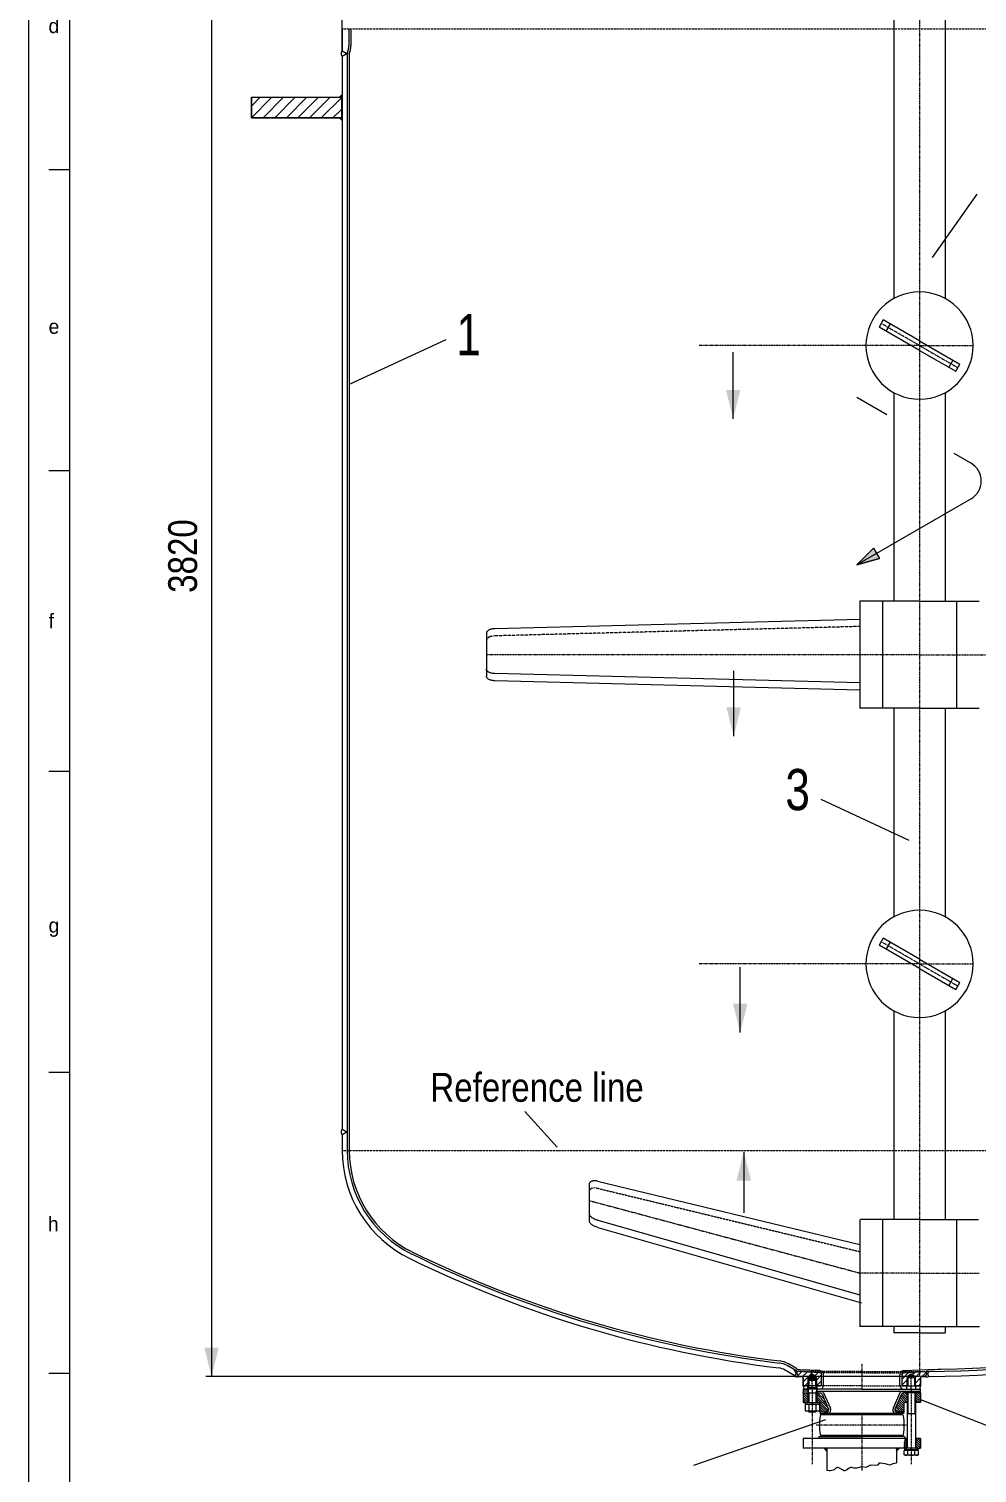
# Model space of a CAD drawing. Extents: x 77471 to 85881, y 26709 to 38599.
# Drawn here: x 77472 to 79771, y 32417 to 35921 of the extents above; entities that cross this region are included whole.
import ezdxf
from ezdxf.enums import TextEntityAlignment as Align

# ---------------------------------------------------------------- set-up
doc = ezdxf.new("R2010")
doc.units = 0
doc.header["$MEASUREMENT"] = 0
for name, pattern in [('DASHDOT', [1, 0.5, -0.25, 0, -0.25]), ('DASHED', [0.75, 0.5, -0.25]), ('DIVIDE', [1.25, 0.5, -0.25, 0, -0.25, 0, -0.25]), ('HIDDEN', [0.375, 0.25, -0.125])]:
    doc.linetypes.add(name, pattern=pattern)
for name, color, linetype in [('1', 7, 'CONTINUOUS'), ('10', 7, 'CONTINUOUS'), ('11', 7, 'CONTINUOUS'), ('15', 7, 'CONTINUOUS'), ('17', 7, 'CONTINUOUS'), ('20', 7, 'CONTINUOUS'), ('50', 7, 'CONTINUOUS'), ('6', 7, 'CONTINUOUS')]:
    doc.layers.add(name, color=color, linetype=linetype)
doc.styles.get("Standard").update_dxf_attribs({"font": 'txt', "height": 0.2})

# ---------------------------------------------------------------- blocks, each defined once
blk = doc.blocks.new('KNAH')
at = {"layer": '6', "color": 253, "linetype": 'Continuous'}
for p, q in [((0, 0), (0, 3.5)), ((0, 3.5), (3.5, 0)), ((3.5, 0), (0, 0))]:
    blk.add_line(p, q, dxfattribs=at)

msp = doc.modelspace()

# ---------------------------------------------------------------- linework, layer by layer
at = {"layer": '1', "color": 253, "linetype": 'Continuous'}
for p, q in [((77570.8, 35579), (77520.8, 35579)), ((77570.8, 34849), (77520.8, 34849)), ((77570.8, 34119), (77520.8, 34119)), ((77570.8, 33389), (77520.8, 33389)), ((77570.8, 32659), (77520.8, 32659))]:
    msp.add_line(p, q, dxfattribs=at)
msp.add_lwpolyline([(77570.8, 26809), (85780.8, 26809), (85780.8, 38499), (77570.8, 38499), (77570.8, 26809)], dxfattribs=at)
at = {"layer": '10', "color": 3, "linetype": 'Continuous'}
for p, q in [((78231.8, 35920.8), (78231.8, 35867.2)), ((78247.8, 35920.8), (78247.8, 35879.3)), ((78252.8, 35920.8), (78252.8, 35879.3)), ((78243.8, 35860.5), (78246.7, 35871.6)), ((78248.6, 35859.2), (78251.6, 35870.3)), ((78011.8, 35755), (78231.8, 35755)), ((78011.8, 35755), (78011.8, 35705)), ((78011.8, 35733.6), (78033.2, 35755)), ((78011.8, 35705.3), (78061.5, 35755)), ((78039.8, 35705), (78089.8, 35755)), ((78068.1, 35705), (78118.1, 35755)), ((78096.4, 35705), (78146.4, 35755)), ((78124.6, 35705), (78174.6, 35755)), ((78152.9, 35705), (78202.9, 35755)), ((78181.2, 35705), (78229.8, 35753.6)), ((78229.8, 35755), (78229.8, 35705)), ((78011.8, 35705), (78231.8, 35705)), ((78209.5, 35705), (78229.8, 35725.3)), ((78243.8, 33566.3), (78243.8, 33246.6)), ((78248.8, 33566.1), (78248.8, 33246.6)), ((78231.8, 33565.3), (78231.8, 33251.2)), ((78231.8, 33237.7), (78231.8, 33200.1)), ((78243.8, 33246.6), (78243.8, 33200.1)), ((78248.8, 33246.6), (78248.8, 33200.1)), ((79329.8, 32653.2), (79305.6, 32667.2)), ((79335.9, 32663.5), (79311.2, 32677.8)), ((79333.6, 32670.6), (79313.7, 32682.1)), ((79326.8, 32668.8), (79332.8, 32658.4)), ((79332.8, 32658.4), (79329.8, 32653.2)), ((79334.3, 32660.6), (79335.9, 32663.5)), ((79334.3, 32657.6), (79334.3, 32660.6)), ((79334.3, 32657.6), (79337.7, 32651.6)), ((79389.5, 32660.7), (79335.9, 32663.5)), ((79336.4, 32653.9), (79345.5, 32663)), ((79389.8, 32665.7), (79342.6, 32668)), ((79347.8, 32651.1), (79359, 32662.3)), ((79363.3, 32652.5), (79372.4, 32661.6)), ((79363.3, 32652.5), (79371.8, 32657.4)), ((79363.3, 32652.5), (79371.8, 32657.4)), ((79380.3, 32652.5), (79371.8, 32657.4)), ((79380.3, 32652.5), (79371.8, 32657.4)), ((79378.5, 32653.5), (79385.9, 32660.9)), ((79380.3, 32641.2), (79394.3, 32655.2)), ((79394.3, 32633.5), (79394.3, 32655.7)), ((79399.3, 32630.5), (79399.3, 32655.7)), ((79584.3, 32630.5), (79584.3, 32655.7)), ((79589.3, 32645.3), (79605.3, 32661.3)), ((79589.3, 32633.5), (79589.3, 32655.7)), ((79593.7, 32665.7), (79652.1, 32668.5)), ((79594, 32660.7), (79647.6, 32663.5)), ((79603.3, 32652.5), (79611.8, 32657.4)), ((79620.3, 32652.5), (79611.8, 32657.4)), ((79614.1, 32656), (79620.2, 32662.1)), ((79620.3, 32648), (79635.1, 32662.9)), ((79638, 32651.6), (79648.4, 32662)), ((79649.3, 32657.6), (79645.8, 32651.6)), ((79649.3, 32660.6), (79647.6, 32663.5)), ((79653, 32663.5), (79647.6, 32663.5)), ((79649.3, 32657.6), (79649.3, 32660.6)), ((79654.2, 32663.5), (79650.8, 32657.5)), ((79650.8, 32657.5), (79654.2, 32651.5)), ((79346.3, 32651.6), (79337.7, 32651.6)), ((79349.3, 32638.4), (79363.3, 32652.4)), ((79349.3, 32628.5), (79349.3, 32648.6)), ((79349.3, 32628.5), (79351.4, 32620.5)), ((79389.3, 32628.5), (79349.3, 32628.5)), ((79491.8, 32620.5), (79351.4, 32620.5)), ((79353.4, 32628.5), (79363.3, 32638.3)), ((79360.8, 32620.5), (79360.8, 32628.5)), ((79360.8, 32620.5), (79360.8, 32628.5)), ((79361.8, 32648.5), (79363.3, 32650)), ((79361.8, 32648.5), (79363.3, 32650)), ((79361.8, 32628.5), (79361.8, 32648.5)), ((79361.8, 32648.5), (79381.8, 32648.5)), ((79361.8, 32628.5), (79361.8, 32648.5)), ((79361.8, 32648.5), (79381.8, 32648.5)), ((79363.3, 32628.5), (79363.3, 32652.5)), ((79363.3, 32652.5), (79380.3, 32652.5)), ((79363.3, 32628.5), (79363.3, 32652.5)), ((79363.3, 32652.5), (79380.3, 32652.5)), ((79380.3, 32628.5), (79380.3, 32652.5)), ((79380.3, 32628.5), (79380.3, 32652.5)), ((79381.8, 32648.5), (79380.3, 32650)), ((79381.8, 32648.5), (79380.3, 32650)), ((79381.7, 32628.5), (79394.3, 32641)), ((79381.8, 32628.5), (79381.8, 32648.5)), ((79381.8, 32628.5), (79381.8, 32648.5)), ((79382.8, 32620.5), (79382.8, 32628.5)), ((79382.8, 32620.5), (79382.8, 32628.5)), ((79491.8, 32620.5), (79634.3, 32620.5)), ((79589.7, 32631.5), (79603.3, 32645.1)), ((79594.3, 32628.5), (79634.3, 32628.5)), ((79600.7, 32628.4), (79603.3, 32631)), ((79600.8, 32620.5), (79600.8, 32628.5)), ((79601.8, 32648.5), (79603.3, 32650)), ((79601.8, 32628.5), (79601.8, 32648.5)), ((79621.8, 32648.5), (79601.8, 32648.5)), ((79603.3, 32628.5), (79603.3, 32652.5)), ((79620.3, 32652.5), (79603.3, 32652.5)), ((79620.3, 32628.5), (79620.3, 32652.5)), ((79621.8, 32648.5), (79620.3, 32650)), ((79620.3, 32633.9), (79634.3, 32647.9)), ((79621.8, 32628.5), (79621.8, 32648.5)), ((79622.8, 32620.5), (79622.8, 32628.5)), ((79629, 32628.5), (79634.3, 32633.7)), ((79634.3, 32628.5), (79632.1, 32620.5)), ((79634.3, 32628.5), (79634.3, 32648.6)), ((79637.3, 32651.6), (79645.8, 32651.6))]:
    msp.add_line(p, q, dxfattribs=at)
at = {"layer": '10', "color": 3, "linetype": 'DIVIDE'}
for p, q in [((78231.8, 35920.8), (81031.8, 35920.8)), ((78231.8, 33200.1), (80790.3, 33200.1))]:
    msp.add_line(p, q, dxfattribs=at)
at = {"layer": '10', "color": 92, "linetype": 'Continuous'}
for p, q in [((78231.8, 35853.7), (78231.8, 33565.3)), ((78243.8, 35860.5), (78243.8, 33566.1)), ((78248.8, 35860.4), (78248.8, 33566.1)), ((79349.3, 32620.5), (79349.3, 32615.5)), ((79349.3, 32620.5), (79360.8, 32620.5)), ((79360.8, 32625.5), (79360.8, 32588.5)), ((79361.8, 32645.5), (79363, 32650.3)), ((79361.8, 32645.5), (79381.8, 32645.5)), ((79361.8, 32645.5), (79361.8, 32625.5)), ((79361.8, 32642.2), (79363, 32643.5)), ((79361.8, 32642.2), (79381.8, 32642.2)), ((79361.8, 32642.2), (79361.8, 32588.5)), ((79361.8, 32624.7), (79363, 32626)), ((79361.8, 32624.7), (79381.8, 32624.7)), ((79363, 32651.5), (79371.8, 32654.6)), ((79363, 32651.5), (79371.8, 32654.6)), ((79363, 32651.5), (79380.5, 32651.5)), ((79363, 32651.5), (79363, 32643.5)), ((79363, 32643.5), (79380.5, 32643.5)), ((79363, 32643.5), (79363, 32626)), ((79380.5, 32651.5), (79371.8, 32654.6)), ((79380.5, 32651.5), (79380.5, 32643.5)), ((79381.8, 32645.5), (79380.5, 32650.3)), ((79380.5, 32643.5), (79380.5, 32626)), ((79381.8, 32642.2), (79380.5, 32643.5)), ((79381.8, 32624.7), (79380.5, 32626)), ((79381.8, 32645.5), (79381.8, 32625.5)), ((79381.8, 32642.2), (79381.8, 32588.5)), ((79382.8, 32625.5), (79382.8, 32588.5)), ((79634.3, 32615.5), (79634.3, 32620.5)), ((79349.3, 32611.5), (79350.3, 32615.5)), ((79360.8, 32615.5), (79349.3, 32615.5)), ((79349.3, 32611.5), (79349.3, 32588.5)), ((79349.3, 32611.5), (79360.8, 32611.5)), ((79349.3, 32588.5), (79382.1, 32588.5)), ((79355, 32588.5), (79355, 32584.5)), ((79363, 32611.5), (79361.8, 32616.1)), ((79361.8, 32611.5), (79381.8, 32611.5)), ((79363, 32611.5), (79363, 32588.5)), ((79372.1, 32588.5), (79369.9, 32584.5)), ((79373.4, 32588.4), (79371.2, 32584.4)), ((79379.7, 32588.5), (79389.6, 32588.5)), ((79380.5, 32611.5), (79381.8, 32616.1)), ((79380.5, 32611.5), (79380.5, 32588.5)), ((79382.8, 32615.5), (79634.3, 32615.5)), ((79382.8, 32611.5), (79390.8, 32611.5)), ((79388.6, 32588.5), (79388.6, 32584.5)), ((79389.8, 32588.2), (79389.8, 32565.5)), ((79395.5, 32608.2), (79411.3, 32572.5)), ((79400.1, 32610.3), (79415.9, 32574.5)), ((79583.5, 32610.3), (79567.6, 32574.5)), ((79588, 32608.2), (79572.2, 32572.5)), ((79601.8, 32611.5), (79592.7, 32611.5)), ((79593.8, 32588.2), (79593.8, 32565.5)), ((79601.8, 32588.5), (79594, 32588.5)), ((79600.8, 32615.5), (79600.8, 32611.5)), ((79601.8, 32611.9), (79601.8, 32477.4)), ((79621.8, 32611.9), (79601.8, 32611.9)), ((79603.3, 32613.4), (79603.3, 32561)), ((79620.3, 32613.4), (79603.3, 32613.4)), ((79620.3, 32613.4), (79620.3, 32561)), ((79621.8, 32611.9), (79621.8, 32477.4)), ((79634.3, 32611.5), (79621.8, 32611.5)), ((79634.3, 32588.5), (79621.8, 32588.5)), ((79622.8, 32615.5), (79622.8, 32611.5)), ((79634.3, 32611.5), (79633.2, 32615.5)), ((79354.5, 32584.5), (79389.1, 32584.5)), ((79354.5, 32584.5), (79354.5, 32568.5)), ((79354.5, 32568.5), (79389.1, 32568.5)), ((79361.8, 32568.5), (79361.8, 32567)), ((79361.8, 32567), (79381.8, 32567)), ((79361.8, 32567), (79363, 32565.5)), ((79363, 32584.5), (79363, 32568.5)), ((79363, 32568.5), (79363, 32565.5)), ((79363, 32565.5), (79380.5, 32565.5)), ((79380.5, 32584.5), (79380.5, 32568.5)), ((79380.5, 32568.5), (79380.5, 32565.5)), ((79381.8, 32567), (79380.5, 32565.5)), ((79381.8, 32568.5), (79381.8, 32567)), ((79389.1, 32584.5), (79389.1, 32568.5)), ((79389.8, 32565.5), (79406.8, 32565.5)), ((79389.8, 32565.5), (79390.8, 32561.5)), ((79389.8, 32561.5), (79572.4, 32561.5)), ((79589.9, 32558.5), (79393.6, 32558.5)), ((79396.8, 32558.5), (79399.8, 32561.5)), ((79583.8, 32561.5), (79399.8, 32561.5)), ((79592.7, 32561.5), (79544.2, 32561.5)), ((79576.8, 32565.5), (79593.8, 32565.5)), ((79593.8, 32565.5), (79576.8, 32565.5)), ((79586.8, 32558.5), (79583.8, 32561.5)), ((79593.8, 32565.5), (79592.7, 32561.5)), ((79621.8, 32561), (79601.8, 32561)), ((79603.3, 32561), (79601.8, 32558.4)), ((79620.3, 32561), (79621.8, 32558.4)), ((79349.3, 32501.4), (79349.3, 32477.4)), ((79601.8, 32501.4), (79349.3, 32501.4)), ((79387.8, 32505.5), (79386.7, 32501.4)), ((79387.8, 32505.5), (79491.8, 32505.5)), ((79589.9, 32508.5), (79393.6, 32508.5)), ((79399.8, 32505.5), (79396.8, 32508.5)), ((79583.8, 32505.5), (79399.8, 32505.5)), ((79595.7, 32505.5), (79491.8, 32505.5)), ((79583.8, 32505.5), (79586.8, 32508.5)), ((79595.7, 32505.5), (79596.8, 32501.4)), ((79600.8, 32501.4), (79600.8, 32477.4)), ((79634.3, 32501.4), (79621.8, 32501.4)), ((79622.8, 32501.4), (79622.8, 32477.4)), ((79634.3, 32501.4), (79634.3, 32477.4)), ((79601.8, 32477.4), (79349.3, 32477.4)), ((79407.3, 32470.4), (79400.3, 32477.4)), ((79407.3, 32470.4), (79401, 32477.3)), ((79407.3, 32477.4), (79407.3, 32423.6)), ((79576.3, 32477.4), (79576.3, 32441.6)), ((79576.3, 32470.4), (79583.3, 32477.4)), ((79576.3, 32470.4), (79582.5, 32477.3)), ((79594.5, 32461.7), (79594.5, 32471.9)), ((79629.1, 32471.9), (79594.5, 32471.9)), ((79596.8, 32460.4), (79594.5, 32461.7)), ((79595, 32477.4), (79595, 32473.4)), ((79628.6, 32477.4), (79595, 32477.4)), ((79628.6, 32473.4), (79595, 32473.4)), ((79596.8, 32471.9), (79596.8, 32473.4)), ((79626.8, 32460.4), (79596.8, 32460.4)), ((79603.1, 32461.7), (79603.1, 32471.9)), ((79612.1, 32477.4), (79609.9, 32473.5)), ((79613.4, 32477.4), (79611.2, 32473.4)), ((79620.4, 32461.7), (79620.4, 32471.9)), ((79626.8, 32471.9), (79626.8, 32473.4)), ((79626.8, 32460.4), (79629.1, 32461.7)), ((79628.6, 32477.4), (79628.6, 32473.4)), ((79629.1, 32461.7), (79629.1, 32471.9)), ((79575.9, 32441.6), (79576.3, 32441.9))]:
    msp.add_line(p, q, dxfattribs=at)
at = {"layer": '10', "color": 3, "linetype": 'HIDDEN'}
for p, q in [((79491.8, 32663.6), (79336.1, 32663.6)), ((79491.8, 32660.5), (79392.1, 32660.5)), ((79491.8, 32663.6), (79647.4, 32663.6)), ((79491.8, 32660.5), (79591.4, 32660.5)), ((79491.8, 32628.5), (79389.3, 32628.5)), ((79491.8, 32628.5), (79594.3, 32628.5))]:
    msp.add_line(p, q, dxfattribs=at)
at = {"layer": '10', "color": 52, "linetype": 'DASHDOT'}
for p, q in [((79371.8, 32620.5), (79371.8, 32658.1)), ((79371.8, 32620.5), (79371.8, 32658.1)), ((79611.8, 32620.5), (79611.8, 32658.1)), ((79371.8, 32620.4), (79371.8, 32438.6)), ((79611.8, 32620.4), (79611.8, 32438.6)), ((79491.8, 32561.5), (79491.8, 32423.6)), ((79599.4, 32533.5), (79380.9, 32533.5))]:
    msp.add_line(p, q, dxfattribs=at)
at = {"layer": '10', "color": 2, "linetype": 'DASHDOT'}
msp.add_line((79491.8, 32682.3), (79491.8, 32620.5), dxfattribs=at)
at = {"layer": '10', "color": 172, "linetype": 'Continuous'}
for p, q in [((79600.8, 32477.4), (79595.5, 32482.7)), ((79600.8, 32483.1), (79596, 32487.9)), ((79600.8, 32488.7), (79596.1, 32493.4)), ((79600.8, 32494.4), (79596.8, 32498.3)), ((79600.8, 32500), (79599.4, 32501.4)), ((79634.3, 32488.7), (79622.8, 32500.2)), ((79634.3, 32483.1), (79622.8, 32494.6)), ((79634.3, 32477.4), (79622.8, 32488.9)), ((79628.6, 32477.4), (79622.8, 32483.3)), ((79634.3, 32494.4), (79627.2, 32501.4)), ((79634.3, 32500), (79632.9, 32501.4)), ((79622.9, 32473.4), (79622.8, 32473.6))]:
    msp.add_line(p, q, dxfattribs=at)
at = {"layer": '10', "color": 253, "linetype": 'Continuous'}
msp.add_lwpolyline([(77472.1, 38597.2), (85879.6, 38597.2), (85879.6, 26710.8), (77472.1, 26710.8), (77472.1, 38597.2)], dxfattribs=at)
at = {"layer": '10', "color": 3, "linetype": 'Continuous'}
for points in [[(78243.8, 35858.3), (78241.8, 35859.5), (78241.8, 35859.5), (78231.8, 35853.7), (78231.8, 35853.7, -0.262314), (78231.8, 35867.2), (78231.8, 35867.2), (78241.8, 35861.5), (78241.8, 35861.5), (78244.4, 35863), (78244.4, 35863), (78243.8, 35860.5), (78243.8, 35860.5)], [(78241.8, 33243.5), (78231.8, 33237.7), (78231.8, 33237.7, -0.284491), (78231.8, 33251.2), (78231.8, 33251.2), (78241.8, 33245.5), (78241.8, 33245.5), (78243.8, 33246.6), (78243.8, 33246.6), (78243.8, 33242.3), (78243.8, 33242.3)]]:
    msp.add_lwpolyline(points, format="xyb", close=True, dxfattribs=at)
for points in [[(78229.8, 35705), (78011.8, 35705), (78011.8, 35755), (78229.8, 35755)], [(79349.3, 32628.5), (79363.3, 32628.5), (79363.3, 32652.5), (79371.8, 32657.4), (79380.3, 32652.5), (79380.3, 32628.5), (79389.3, 32628.5), (79391, 32628.7), (79391.7, 32629.1), (79392.2, 32629.4), (79392.7, 32629.9), (79393.2, 32630.4), (79393.7, 32631.2), (79394.1, 32632.2), (79394.2, 32633), (79394.3, 32633.9), (79394.3, 32655.7), (79394, 32657.2), (79393.4, 32658.4), (79392.5, 32659.5), (79391.3, 32660.3), (79389.5, 32660.7), (79335.9, 32663.5), (79334.3, 32660.6), (79334.3, 32657.6), (79337.7, 32651.6), (79346.3, 32651.6), (79347.8, 32651.2), (79348.6, 32650.4), (79349.1, 32649.5), (79349.3, 32648.6)], [(79634.3, 32628.5), (79620.3, 32628.4), (79620.3, 32652.4), (79611.8, 32657.4), (79603.3, 32652.5), (79603.3, 32628.4), (79594.3, 32628.4), (79592.6, 32628.7), (79591.8, 32629.1), (79591.3, 32629.4), (79590.8, 32629.9), (79590.3, 32630.4), (79589.8, 32631.2), (79589.4, 32632.2), (79589.3, 32633), (79589.3, 32633.9), (79589.3, 32655.7), (79589.5, 32657.2), (79590.1, 32658.4), (79591, 32659.5), (79592.3, 32660.3), (79594, 32660.7), (79647.6, 32663.5), (79649.3, 32660.6), (79649.3, 32657.6), (79645.8, 32651.6), (79637.3, 32651.6), (79635.7, 32651.2), (79634.9, 32650.4), (79634.4, 32649.5), (79634.3, 32648.6)]]:
    msp.add_lwpolyline(points, close=True, dxfattribs=at)
at = {"layer": '10', "color": 172, "linetype": 'Continuous'}
msp.add_lwpolyline([(79598.1, 32501.4), (79597.9, 32500.7), (79596.5, 32497.5), (79596.3, 32496.3), (79596.3, 32494.7), (79596.3, 32493.9), (79594.6, 32491.2), (79594.6, 32490.9), (79595, 32490.3), (79596.1, 32489.1), (79596.4, 32488.5), (79595.8, 32487.7), (79594.5, 32486.8), (79594.2, 32486.3), (79594.7, 32485.3), (79595.7, 32484.1), (79595.8, 32483.4), (79594.8, 32481.4), (79594.5, 32479.9), (79594.4, 32479.1), (79594.6, 32478.5), (79595.4, 32477.4)], dxfattribs=at)
at = {"layer": '10', "color": 92, "linetype": 'Continuous'}
for points in [[(79595.4, 32477.4), (79600.8, 32477.4), (79600.8, 32501.4), (79598.1, 32501.4)], [(79400.3, 32477.4), (79407.3, 32471.2), (79402, 32477.4), (79407.3, 32472.8), (79404.1, 32477.4), (79407.2, 32475.1), (79405.9, 32477.4), (79407.3, 32476.6)], [(79583.3, 32477.4), (79576.2, 32471.2), (79581.6, 32477.4), (79576.2, 32472.8), (79579.4, 32477.4), (79576.3, 32475.1), (79577.6, 32477.4), (79576.2, 32476.6)], [(79468.1, 32430.3), (79466.5, 32430.7), (79464.7, 32430.7), (79461.2, 32429.1), (79454.3, 32424), (79450.9, 32422.7), (79448.8, 32422.9), (79444.6, 32424.8), (79436.2, 32430.2), (79433.5, 32430.9), (79432.1, 32430.7), (79428.9, 32428.9), (79424.9, 32425.2), (79422.7, 32424.1), (79416, 32422.7), (79412.4, 32422.6), (79407.3, 32423.6)], [(79468.1, 32430.3), (79472.2, 32429.6), (79480.6, 32429.7), (79491.6, 32433), (79502.3, 32431.3), (79513.5, 32436.8), (79529.3, 32436.4), (79531.9, 32438.3), (79535, 32441.8), (79536.9, 32442.2), (79547.7, 32440), (79559.3, 32437), (79562.1, 32437.6), (79565.9, 32439.6), (79567.9, 32440.2), (79576.3, 32441.6)]]:
    msp.add_lwpolyline(points, dxfattribs=at)
msp.add_lwpolyline([(79634.3, 32477.4), (79634.3, 32501.4), (79622.8, 32501.4), (79622.8, 32477.4)], close=True, dxfattribs=at)
at = {"layer": '10', "color": 3, "linetype": 'Continuous'}
for centre, radius, start, end in [((78217.8, 35879.3), 30, 344.9979, 0), ((78217.8, 35879.3), 35, 344.9979, 0), ((78523.8, 33200.1), 292, 180, 243.9164), ((78523.8, 33200.1), 280, 180, 243.9164), ((78523.8, 33200.1), 275, 180, 243.9164), ((79631.8, 35463.5), 2812, 243.9164, 263.0281), ((79631.8, 35463.5), 2800, 243.9164, 263.0363), ((79631.8, 35463.5), 2795, 243.9164, 263.0363), ((79631.8, 35463.5), 2800, 270.4345, 296.0836), ((79631.8, 35463.5), 2812, 270.4574, 296.0836), ((79631.8, 35463.5), 2795, 271.0623, 296.0836), ((79285.6, 32632.5), 40, 60.0001, 83.0281), ((79286.2, 32634.5), 50, 60.0002, 83.0363), ((79286.2, 32634.5), 55, 59.9985, 83.0363), ((79343.6, 32688), 20, 240.0017, 267.214), ((79389.3, 32655.7), 5, 0, 87.0038), ((79389.3, 32655.7), 10, 0, 87.0038), ((79594.3, 32655.7), 10, 92.9962, 180), ((79594.3, 32655.7), 5, 92.9962, 180), ((79631.8, 35063.5), 2395, 270.4878, 271.2461), ((79334.5, 32656.2), 5.59, 211.8271, 305.1107), ((79346.3, 32648.6), 3, 0, 90), ((79389.3, 32633.5), 5, 270, 360), ((79389.3, 32630.5), 10, 270, 360), ((79594.3, 32630.5), 10, 180, 270), ((79594.3, 32633.5), 5, 180, 270), ((79637.3, 32648.6), 3, 90, 180), ((79650, 32659.7), 9.12, 242.1739, 297.1178)]:
    msp.add_arc(centre, radius, start, end, dxfattribs=at)
at = {"layer": '10', "color": 92, "linetype": 'Continuous'}
for centre, radius, start, end in [((79389.6, 32588.2), 0.2, 0, 90), ((79390.8, 32606.5), 5, 20.8286, 89.9944), ((79390.8, 32606.5), 10, 20.8301, 64.1581), ((79592.7, 32606.5), 10, 115.8419, 159.1699), ((79592.7, 32606.5), 5, 90.0056, 159.1714), ((79594, 32588.2), 0.2, 90, 180), ((79522, 32533.5), 133.2, 170.2761, 189.9395), ((79393.6, 32555.5), 3, 90, 170.2758), ((79406.8, 32570.5), 5, 270, 23.9043), ((79406.8, 32570.5), 10, 295.8419, 23.9043), ((79576.8, 32570.5), 10, 156.0957, 244.1581), ((79576.8, 32570.5), 5, 156.0957, 270), ((79589.9, 32555.5), 3, 9.7242, 90), ((79461.5, 32533.5), 133.2, 350.2761, 9.7239), ((79393.6, 32511.5), 3, 189.7242, 270), ((79589.9, 32511.5), 3, 270, 350.2758), ((79598.8, 32468), 7.61, 235.3799, 304.6202), ((79611.8, 32489.3), 28.8, 252.5435, 287.4565), ((79624.7, 32468), 7.61, 235.3799, 304.6201)]:
    msp.add_arc(centre, radius, start, end, dxfattribs=at)
at = {"layer": '10', "color": 3, "linetype": 'Continuous'}
for points in [[(78231.8, 35755), (78231.8, 35763.7), (78223.1, 35755)], [(78231.8, 35705), (78231.8, 35696.4), (78223.1, 35705)]]:
    msp.add_solid(points, dxfattribs=at)
at = {"layer": '11', "color": 92, "linetype": 'DASHDOT'}
for p, q in [((79631.8, 37151.9), (79631.8, 32651.5)), ((79631.8, 35152.5), (79538.6, 35206.2)), ((79631.8, 35152.5), (79097.5, 35152.5)), ((79631.8, 35152.5), (79761.8, 35152.5)), ((79631.8, 35152.5), (79724.9, 35098.7)), ((79631.8, 34402.5), (78581.8, 34402.5)), ((79631.8, 34402.5), (79518.8, 34402.5)), ((79631.8, 34402.5), (80681.8, 34402.5)), ((79631.8, 34402.5), (79744.8, 34402.5)), ((79631.8, 33652.5), (79538.6, 33706.2)), ((79631.8, 33652.5), (79097.5, 33652.5)), ((79631.8, 33652.5), (79761.8, 33652.5)), ((79631.8, 33652.5), (79724.9, 33598.7)), ((78831.8, 33078), (79486.8, 32902.5)), ((79631.8, 32902.5), (79486.8, 32902.5)), ((79631.8, 32902.5), (79776.8, 32902.5))]:
    msp.add_line(p, q, dxfattribs=at)
at = {"layer": '11', "color": 92, "linetype": 'Continuous'}
for p, q in [((79569.3, 36062.5), (79569.3, 35266.4)), ((79694.3, 36062.5), (79694.3, 35266.4)), ((79543.6, 35214.9), (79533.6, 35197.5)), ((79631.8, 35164), (79543.6, 35214.9)), ((79631.8, 35140.9), (79533.6, 35197.5)), ((79551, 35187.5), (79561, 35204.9)), ((79631.8, 35164), (79729.9, 35107.4)), ((79631.8, 35140.9), (79719.9, 35090.1)), ((79712.5, 35117.4), (79702.5, 35100)), ((79719.9, 35090.1), (79729.9, 35107.4)), ((79569.3, 35038.5), (79569.3, 34532.5)), ((79694.3, 35038.5), (79694.3, 34532.5)), ((79631.8, 34532.5), (79486.8, 34532.5)), ((79486.8, 34532.5), (79486.8, 34272.5)), ((79541.8, 34532.5), (79541.8, 34272.5)), ((79631.8, 34532.5), (79776.8, 34532.5)), ((79721.8, 34532.5), (79721.8, 34272.5)), ((79486.8, 34488.3), (78601.8, 34465.5)), ((78581.8, 34454.9), (78581.8, 34350)), ((79486.8, 34333.9), (78601.8, 34356.7)), ((79486.8, 34316.6), (78601.8, 34339.4)), ((79631.8, 34272.5), (79486.8, 34272.5)), ((79569.3, 34272.5), (79569.3, 33766.4)), ((79631.8, 34272.5), (79776.8, 34272.5)), ((79694.3, 34272.5), (79694.3, 33766.4)), ((79543.6, 33714.9), (79533.6, 33697.5)), ((79631.8, 33664), (79543.6, 33714.9)), ((79631.8, 33640.9), (79533.6, 33697.5)), ((79551, 33687.5), (79561, 33704.9)), ((79631.8, 33664), (79729.9, 33607.4)), ((79631.8, 33640.9), (79719.9, 33590.1)), ((79712.5, 33617.4), (79702.5, 33600)), ((79719.9, 33590.1), (79729.9, 33607.4)), ((79569.3, 33538.5), (79569.3, 33032.5)), ((79694.3, 33538.5), (79694.3, 33032.5)), ((78831.8, 33078), (78831.8, 33120.1)), ((78851.2, 33125.4), (79486.8, 32971.8)), ((78831.8, 33027.1), (78831.8, 33078)), ((78851.8, 33030.5), (79486.8, 32849.5)), ((78851.8, 33013.2), (79491.2, 32830.3)), ((79486.8, 33032.5), (79486.8, 32772.5)), ((79631.8, 33032.5), (79488.6, 33032.5)), ((79541.8, 33032.5), (79541.8, 32772.5)), ((79631.8, 33032.5), (79774.9, 33032.5)), ((79721.8, 33032.5), (79721.8, 32772.5)), ((79631.8, 32772.5), (79486.6, 32772.5)), ((79569.3, 32772.5), (79569.3, 32757.5)), ((79631.8, 32772.5), (79776.9, 32772.5)), ((79694.3, 32772.5), (79694.3, 32757.5)), ((79631.8, 32757.5), (79569.3, 32757.5)), ((79631.8, 32757.5), (79694.3, 32757.5))]:
    msp.add_line(p, q, dxfattribs=at)
at = {"layer": '11', "color": 92, "linetype": 'DASHED'}
for p, q in [((79486.8, 34471), (78601.1, 34448.2)), ((78851.2, 33108), (79486.8, 32954.5))]:
    msp.add_line(p, q, dxfattribs=at)
for points in [[(78601.1, 34448.2, 0.023398), (78597.2, 34447.8, 0.024861), (78593.5, 34447, 0.028106), (78590.1, 34445.9, 0.033876), (78587.2, 34444.5, 0.043521), (78584.8, 34443, 0.058942), (78583, 34441.2, 0.080549), (78582, 34439.4, 0.100078), (78581.8, 34437.5, 0.100078)], [(78851.2, 33108, 0.027271), (78847.8, 33108.7, 0.028787), (78844.5, 33108.9, 0.032079), (78841.3, 33108.8, 0.037705), (78838.4, 33108.2, 0.046509), (78835.9, 33107.3, 0.059221), (78833.9, 33106, 0.074722), (78832.5, 33104.5, 0.086907), (78831.8, 33102.7, 0.086907)]]:
    msp.add_lwpolyline(points, format="xyb", dxfattribs=at)
at = {"layer": '11', "color": 92, "linetype": 'Continuous'}
for points in [[(78601.8, 34465.5, 0.02642), (78597.9, 34465.3, 0.027931), (78594.1, 34464.7, 0.031228), (78590.6, 34463.7, 0.036915), (78587.6, 34462.4, 0.045946), (78585.1, 34460.8, 0.059274), (78583.3, 34458.9, 0.075999), (78582.1, 34456.9, 0.089511), (78581.8, 34454.9, 0.089511)], [(78601.8, 34356.7, -0.02642), (78597.9, 34356.9, -0.027931), (78594.1, 34357.5, -0.031228), (78590.6, 34358.5, -0.036915), (78587.6, 34359.8, -0.045946), (78585.1, 34361.4, -0.059274), (78583.3, 34363.3, -0.075999), (78582.1, 34365.3, -0.089511), (78581.8, 34367.4, -0.089511)], [(78601.8, 34339.4, -0.02642), (78597.9, 34339.6, -0.027931), (78594.1, 34340.2, -0.031228), (78590.6, 34341.2, -0.036915), (78587.6, 34342.5, -0.045946), (78585.1, 34344.1, -0.059274), (78583.3, 34346, -0.075999), (78582.1, 34348, -0.089511), (78581.8, 34350, -0.089511)], [(78851.2, 33125.4, 0.027271), (78847.8, 33126, 0.028787), (78844.5, 33126.2, 0.032079), (78841.3, 33126.1, 0.037705), (78838.4, 33125.5, 0.046509), (78835.9, 33124.6, 0.059221), (78833.9, 33123.4, 0.074722), (78832.5, 33121.8, 0.086907), (78831.8, 33120.1, 0.086907)], [(78851.8, 33030.5, -0.022803), (78847.4, 33031.8, -0.024256), (78843.3, 33033.5, -0.02749), (78839.7, 33035.4, -0.033279), (78836.6, 33037.6, -0.043063), (78834.2, 33039.9, -0.058976), (78832.5, 33042.2, -0.081801), (78831.8, 33044.4, -0.081801)], [(78851.8, 33013.2, -0.022803), (78847.4, 33014.5, -0.024256), (78843.3, 33016.1, -0.02749), (78839.7, 33018.1, -0.033279), (78836.6, 33020.2, -0.043063), (78834.2, 33022.5, -0.058976), (78832.5, 33024.8, -0.081801), (78831.8, 33027.1, -0.081801)]]:
    msp.add_lwpolyline(points, format="xyb", dxfattribs=at)
for centre, start, end in [((79631.8, 35152.5), 90, 270), ((79631.8, 35152.5), 270, 90), ((79631.8, 33652.5), 90, 270), ((79631.8, 33652.5), 270, 90)]:
    msp.add_arc(centre, 130, start, end, dxfattribs=at)
at = {"layer": '15', "color": 1, "linetype": 'Continuous'}
for p, q in [((79770.4, 35519.9), (79662.8, 35366.1)), ((78249.5, 35058.8), (78484, 35167.2)), ((79179.9, 34975), (79179.9, 35136.7)), ((79479.9, 35027), (79552.3, 34985.2)), ((79715.2, 34891.1), (79756.6, 34867.2)), ((79756.6, 34780.6), (79479.9, 34620.9)), ((79479.9, 34620.9), (79520.3, 34661.3)), ((79181.2, 34204.9), (79181.2, 34363.3)), ((79607, 33952.1), (79393.3, 34051.4)), ((79197, 33485.9), (79197, 33644.3)), ((78752.9, 33207.7), (78674.9, 33294.3)), ((79205.7, 33196.6), (79205.7, 33048.1)), ((79629.8, 32597.3), (79830.5, 32519.1)), ((79403.7, 32546.3), (79083.7, 32435.2))]:
    msp.add_line(p, q, dxfattribs=at)
for points in [[(79520.3, 34661.3), (79535.1, 34635.7), (79479.9, 34620.9)], [(79479.9, 34620.9), (79535.1, 34635.7), (79535.1, 34635.7)], [(79479.9, 34620.9), (79535.1, 34635.7), (79535.1, 34635.7)]]:
    msp.add_lwpolyline(points, close=True, dxfattribs=at)
msp.add_arc((79731.6, 34823.9), 50, 299.9997, 60, dxfattribs=at)
for points in [[(79197.4, 35045), (79179.9, 34975), (79162.4, 35045)], [(79520.3, 34661.3), (79535.1, 34635.7), (79479.9, 34620.9)], [(79198.7, 34274.9), (79181.2, 34204.9), (79163.7, 34274.9)], [(79214.5, 33555.9), (79197, 33485.9), (79179.5, 33555.9)], [(79188.2, 33126.6), (79205.7, 33196.6), (79223.2, 33126.6)]]:
    msp.add_solid(points, dxfattribs=at)
at = {"layer": '20', "color": 172, "linetype": 'Continuous'}
for p, q in [((79349.3, 32606), (79360.8, 32594.5)), ((79349.3, 32600.3), (79360.8, 32588.8)), ((79349.3, 32594.7), (79355.5, 32588.5)), ((79349.3, 32589), (79349.8, 32588.5)), ((79349.4, 32611.5), (79360.8, 32600.1)), ((79355.1, 32611.5), (79360.8, 32605.8)), ((79382.8, 32608.2), (79405.6, 32585.3)), ((79382.8, 32602.5), (79410.1, 32575.1)), ((79382.8, 32596.9), (79411.3, 32568.3)), ((79382.8, 32591.2), (79385.5, 32588.5)), ((79385.2, 32611.4), (79401.1, 32595.5)), ((79579.3, 32588.5), (79593.8, 32574)), ((79581, 32592.4), (79593.8, 32579.7)), ((79582.8, 32596.3), (79593.8, 32585.3)), ((79584.5, 32600.2), (79596.3, 32588.5)), ((79586.2, 32604.2), (79601.8, 32588.6)), ((79588, 32608.1), (79601.8, 32594.3)), ((79590.7, 32611), (79601.8, 32599.9)), ((79595.9, 32611.5), (79601.8, 32605.6)), ((79601.6, 32611.5), (79601.8, 32611.3)), ((79621.8, 32607), (79634.3, 32594.5)), ((79621.8, 32601.3), (79634.3, 32588.8)), ((79621.8, 32595.7), (79629, 32588.5)), ((79621.8, 32590), (79623.3, 32588.5)), ((79622.9, 32611.5), (79634.3, 32600.1)), ((79628.6, 32611.5), (79634.3, 32605.8)), ((79634.3, 32611.5), (79634.3, 32588.5)), ((79389.8, 32584.2), (79408.3, 32565.7)), ((79389.8, 32578.6), (79402.9, 32565.5)), ((79389.8, 32572.9), (79397.2, 32565.5)), ((79389.8, 32567.2), (79391.6, 32565.5)), ((79572.3, 32572.8), (79579.7, 32565.5)), ((79574.1, 32576.7), (79585.3, 32565.5)), ((79575.8, 32580.6), (79591, 32565.5)), ((79577.5, 32584.6), (79593.8, 32568.3))]:
    msp.add_line(p, q, dxfattribs=at)
at = {"layer": '20', "color": 92, "linetype": 'Continuous'}
for p, q in [((79603.3, 32613.4), (79601.8, 32611.9)), ((79620.3, 32613.4), (79621.8, 32611.9))]:
    msp.add_line(p, q, dxfattribs=at)
at = {"layer": '20', "color": 172, "linetype": 'Continuous'}
msp.add_lwpolyline([(79594, 32588.5, 0.414214), (79593.8, 32588.2)], format="xyb", dxfattribs=at)
at = {"layer": '50', "color": 1, "linetype": 'Continuous'}
for p, q in [((77914.9, 36471.5), (77914.9, 32651.5)), ((78231.8, 35867.7), (78231.8, 36205.3)), ((79631.8, 32651.5), (77900.9, 32651.5))]:
    msp.add_line(p, q, dxfattribs=at)
msp.add_solid([(77932.4, 32721.5), (77914.9, 32651.5), (77897.4, 32721.5)], dxfattribs=at)
at = {"layer": '6', "color": 253, "linetype": 'Continuous'}
for p, q in [((79407.3, 32470.4), (79400.3, 32477.4)), ((79400.3, 32477.4), (79407.3, 32477.4)), ((79407.3, 32477.4), (79407.3, 32470.4)), ((79576.3, 32477.4), (79576.3, 32470.4)), ((79576.3, 32470.4), (79583.3, 32477.4)), ((79583.3, 32477.4), (79576.3, 32477.4))]:
    msp.add_line(p, q, dxfattribs=at)

# ---------------------------------------------------------------- block references
at = {"layer": '6', "color": 253, "linetype": 'Continuous', "xscale": 2, "yscale": -2}
msp.add_blockref('KNAH', (79576.3, 32477.4), dxfattribs=at)

# ---------------------------------------------------------------- texts
at = {"layer": '1', "color": 253, "linetype": 'Continuous'}
for s, p in [('d', (77519.6, 35910.5)), ('e', (77519.8, 35181.1)), ('f', (77519.8, 34466.9)), ('g', (77519.8, 33728.4)), ('h', (77518.1, 33004))]:
    msp.add_text(s, height=35, dxfattribs=at).set_placement(p)
at = {"layer": '15', "color": 1, "linetype": 'Continuous', "width": 0.79999}
for s, p in [('1', (78538.4, 35129)), ('3', (79336.2, 34025.3))]:
    msp.add_text(s, height=100, dxfattribs=at).set_placement(p, align=Align.CENTER)
at = {"layer": '17', "color": 215, "linetype": 'Continuous', "width": 0.857143}
msp.add_text('Reference line', height=70, dxfattribs=at).set_placement((78445.6, 33317.9))
at = {"layer": '50', "color": 1, "linetype": 'Continuous', "width": 0.857143}
msp.add_text('3820', height=70, rotation=90, dxfattribs=at).set_placement((77844.9, 34552.6), align=Align.MIDDLE_LEFT)

doc.saveas('drawing.dxf')
